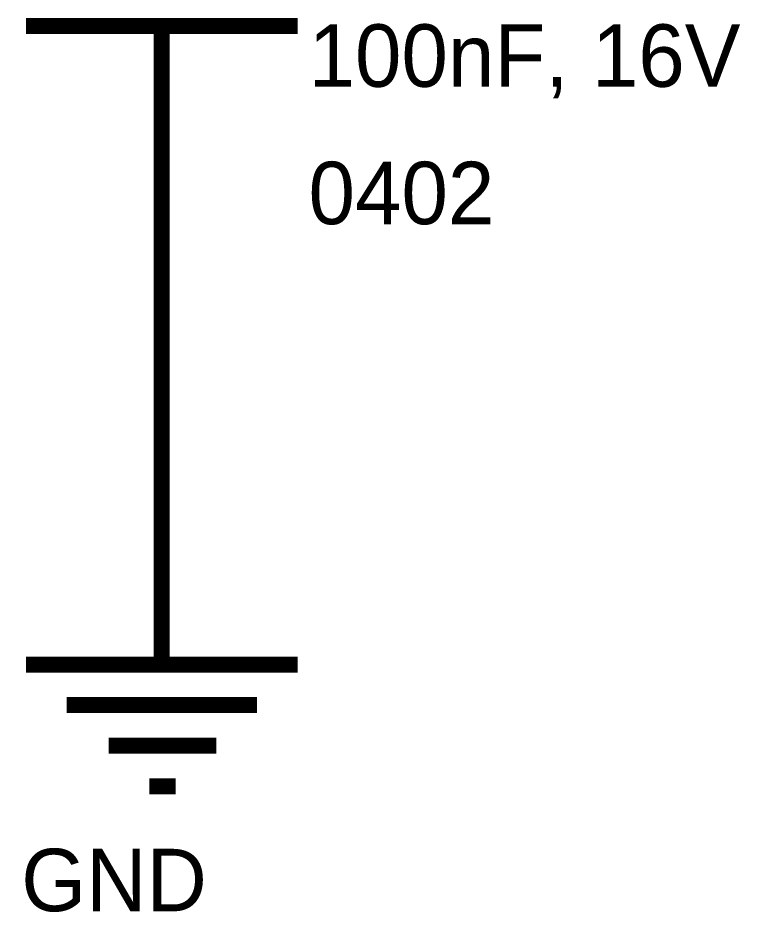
# Model space of a CAD drawing. Header units: inches. Extents: x 0 to 31.5, y 0 to 22.3.
# Drawn here: x 26.592 to 27.123, y 17.117 to 17.775 of the extents above; entities that cross this region are included whole.
import ezdxf

# ---------------------------------------------------------------- set-up
doc = ezdxf.new("R2010")
doc.units = ezdxf.units.IN
doc.header["$MEASUREMENT"] = 0
doc.layers.add('Sheet', color=255, linetype='Continuous')

msp = doc.modelspace()

# ---------------------------------------------------------------- linework, layer by layer
at = {"layer": 'Sheet'}
for points in [[(26.59793, 17.76902, 0.0118, 0.0118, 0), (26.79774, 17.76902, 0.0118, 0.0118, 0)], [(26.69783, 17.69896, 0.0118, 0.0118, 0), (26.69783, 17.76902, 0.0118, 0.0118, 0)], [(26.69783, 17.69896, 0.0118, 0.0118, 0), (26.69783, 17.59904, 0.0118, 0.0118, 0)], [(26.69783, 17.39919, 0.0118, 0.0118, 0), (26.69783, 17.59904, 0.0118, 0.0118, 0)], [(26.69783, 17.39919, 0.0118, 0.0118, 0), (26.69783, 17.29927, 0.0118, 0.0118, 0)], [(26.59793, 17.29927, 0.0118, 0.0118, 0), (26.79774, 17.29927, 0.0118, 0.0118, 0)], [(26.62779, 17.26941, 0.0118, 0.0118, 0), (26.76788, 17.26941, 0.0118, 0.0118, 0)], [(26.65879, 17.23954, 0.0118, 0.0118, 0), (26.73802, 17.23954, 0.0118, 0.0118, 0)], [(26.68865, 17.20968, 0.0118, 0.0118, 0), (26.70817, 17.20968, 0.0118, 0.0118, 0)]]:
    msp.add_lwpolyline(points, format="xyseb", dxfattribs=at)

# ---------------------------------------------------------------- texts
for s, p in [('100nF, 16V', (26.80577, 17.72423)), ('0402', (26.80577, 17.62316)), ('GND', (26.59449, 17.1178))]:
    msp.add_text(s, height=0.045941, dxfattribs=at).set_placement(p)

doc.saveas('drawing.dxf')
